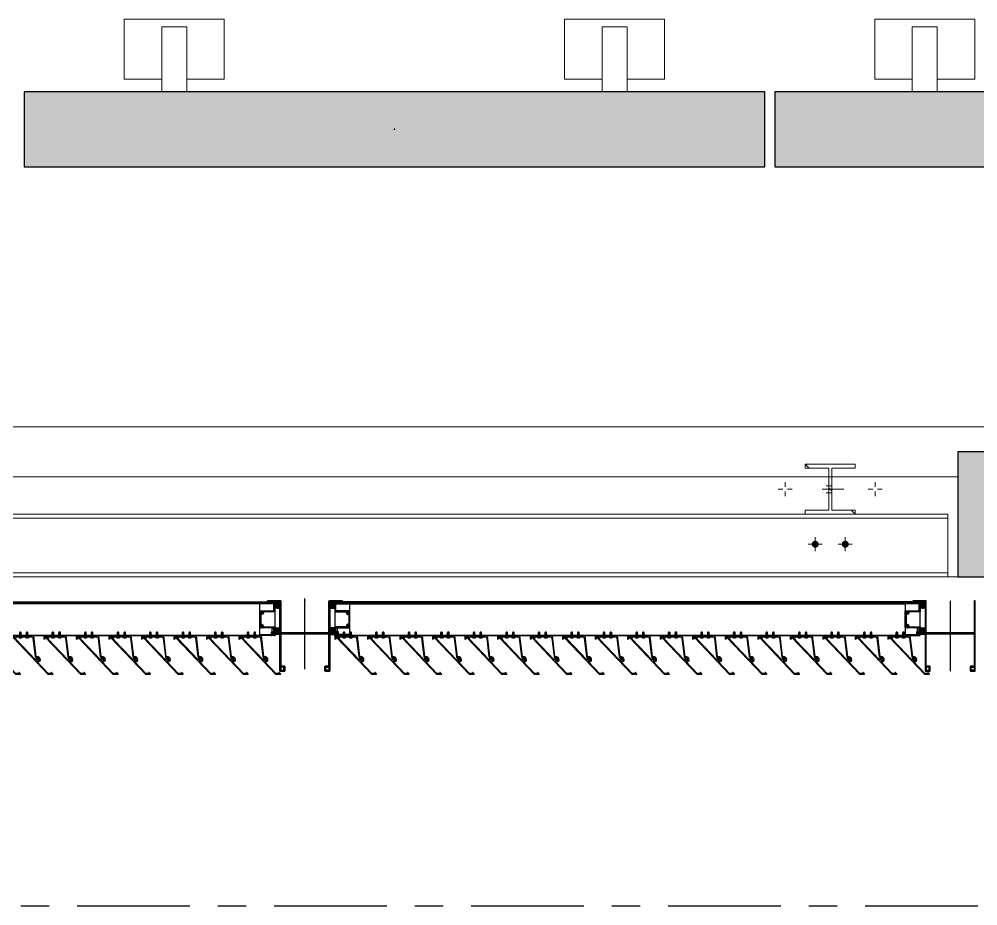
# Model space of a CAD drawing. Header units: millimetres. Extents: x -153298 to 620751, y -313239 to 250031.
# Drawn here: x 41537 to 43453, y 167802 to 169575 of the extents above; entities that cross this region are included whole.
import ezdxf
from ezdxf.enums import TextEntityAlignment as Align

# ---------------------------------------------------------------- set-up
doc = ezdxf.new("R2010")
doc.units = ezdxf.units.MM
for name, pattern in [('CENTER', [2, 1.25, -0.25, 0.25, -0.25]), ('TA_GL_000.90000', [2.475, 0.9, -0.225, 0.225, -0.225, 0.9]), ('XKITLINE00', [0]), ('XKITLINE02', [4, 2, -2])]:
    doc.linetypes.add(name, pattern=pattern)
for name, color, linetype in [('000 - 0_SYM_DWG_GRIDLINE_MAIN_COLOR_251', 251, 'Continuous'), ('000 - 0_SYM_DWG_SLOPE-SYM_TEXT_COLOR_3', 3, 'Continuous'), ('000 - CONCRETE_COL_HATCH_', 251, 'Continuous'), ('000 - EXISTING_COLUMN_CUT_COLOR_5', 5, 'Continuous'), ('000 - EXISTING_CONCRETE_MAIN_COLOR_1', 1, 'Continuous'), ('000 - EXISTING_PRECAST_CUT_COLOR_4', 4, 'Continuous'), ('000 - EXISTING_PRECAST_HATCH_', 251, 'Continuous'), ('000 - EXISTING_PRECAST_MAIN_COLOR_1', 1, 'Continuous'), ('000 - EXISTING_STEEL-STRUCTURE_MAIN_COLOR_1', 1, 'Continuous'), ('000 - EXISTING_STEEL-STRUCTURE_MAIN_COLOR_2', 2, 'Continuous'), ('000 - GRID', 251, 'CENTER'), ('010 - ASPG_ACCESSORIES_MAIN_COLOR_1', 1, 'Continuous'), ('010 - ASPG_EXTR_MAIN_COLOR_2', 2, 'Continuous'), ('010 - ASPG_FASTERN_MAIN_COLOR_1', 1, 'Continuous'), ('010 - ASPG_FASTERN_SUB_COLOR_1', 2, 'Continuous'), ('010 - ASPG_FASTERN_SYMBOL_', 251, 'Continuous'), ('010 - ASPG_FRAMING_CUT_COLOR_4', 4, 'Continuous'), ('010 - ASPG_FRAMING_DEF_SUB', 250, 'Continuous'), ('010 - ASPG_FRAMING_HATCH_', 251, 'Continuous'), ('010 - ASPG_FRAMING_MAIN_COLOR_2', 2, 'Continuous'), ('010 - ASPG_FRAMING_SUB_COLOR_2', 2, 'Continuous'), ('010 - ASPG_FRAMING_WIPEOUT_', 250, 'Continuous'), ('BOLT & SCREW', 251, 'Continuous')]:
    doc.layers.add(name, color=color, linetype=linetype)
doc.layers.add('010 - ASPG_EXTR_DEF_SUB', color=250, linetype='Continuous', plot=False)
doc.layers.add('010 - ASPG_FASTERN_DEF_SUB', color=250, linetype='Continuous', plot=False)
doc.layers.add('12-GRID', color=1, linetype='CENTER', lineweight=13)
doc.layers.add('SCREW', color=8, linetype='Continuous', lineweight=5)
doc.styles.add('ARIAL', font='arial.ttf')
doc.styles.add('TA', font='', dxfattribs={"height": 4.5})
doc.styles.get('TA').set_extended_font_data('Cordia New')
pattern_1 = [(270, (1257419.24324, -520041.6224), (0.65495992507, -1.1344238721), [0.7562825814, -1.5125651628]), (30, (1257419.24324, -520041.6224), (0.65495992936, 1.1344238696), [0.7562825814, -1.5125651628]), (330, (1257419.24324, -520041.6224), (1.30991985442, -2.48e-09), [-1.5125651628, 0.7562825814])]
pattern_2 = [(315, (1257419.4929, -520021.6224), (1.3369313545, 1.3369313545), []), (45, (1257419.4929, -520021.6224), (-1.3369313545, 1.3369313545), [])]
pattern_3 = [(270, (1257419.4425, -520043.9224), (0.65495992507, -1.1344238721), [0.7562825814, -1.5125651628]), (30, (1257419.4425, -520043.9224), (0.65495992936, 1.1344238696), [0.7562825814, -1.5125651628]), (330, (1257419.4425, -520043.9224), (1.30991985442, -2.48e-09), [-1.5125651628, 0.7562825814])]
pattern_4 = [(315, (1257419.1929, -520023.9224), (1.3369313545, 1.3369313545), []), (45, (1257419.1929, -520023.9224), (-1.3369313545, 1.3369313545), [])]

# ---------------------------------------------------------------- blocks, each defined once
blk = doc.blocks.new('*A211210')
at = {"layer": '000 - EXISTING_STEEL-STRUCTURE_MAIN_COLOR_1', "linetype": 'XKITLINE00', "lineweight": 0}
for p, q in [((537.062408, 138.915979), (536.998408, 138.979979)), ((537.422408, 138.555979), (537.374408, 138.603979)), ((537.798408, 138.179979), (537.734408, 138.243979))]:
    blk.add_line(p, q, dxfattribs=at)
blk = doc.blocks.new('*A21342054')
at = {"layer": '000 - EXISTING_CONCRETE_MAIN_COLOR_1', "linetype": 'XKITLINE00', "lineweight": 0}
for p, q in [((512.088404, 139.379979), (539.438408, 139.379979)), ((539.278406, 137.779979), (539.438408, 137.779979))]:
    blk.add_line(p, q, dxfattribs=at)
blk = doc.blocks.new('*A21362056')
at = {"layer": '000 - EXISTING_CONCRETE_MAIN_COLOR_1', "linetype": 'XKITLINE00', "lineweight": 0}
blk.add_line((512.088404, 140.179978), (636.798426, 140.179978), dxfattribs=at)
blk = doc.blocks.new('*A21372057')
at = {"layer": '000 - EXISTING_CONCRETE_MAIN_COLOR_1', "linetype": 'XKITLINE00', "lineweight": 0}
blk.add_line((512.088404, 140.179979), (636.798426, 140.179979), dxfattribs=at)
blk = doc.blocks.new('*A22022122')
at = {"layer": '000 - EXISTING_PRECAST_MAIN_COLOR_1', "linetype": 'XKITLINE00', "lineweight": 0}
for p, q in [((539.710432, 146.699982), (538.110432, 146.699982)), ((538.110432, 146.699982), (538.110432, 145.739982)), ((539.710432, 145.739982), (539.710432, 146.699982)), ((538.110432, 145.739982), (538.710432, 145.739982)), ((539.110432, 145.739982), (539.710432, 145.739982))]:
    blk.add_line(p, q, dxfattribs=at)
blk = doc.blocks.new('*A22052125')
at = {"layer": '000 - EXISTING_PRECAST_MAIN_COLOR_1', "linetype": 'XKITLINE00', "lineweight": 0}
for p, q in [((539.110432, 146.578737), (538.710432, 146.578737)), ((538.710432, 146.578737), (538.710432, 145.539983)), ((539.110432, 145.539983), (539.110432, 146.578737))]:
    blk.add_line(p, q, dxfattribs=at)
blk = doc.blocks.new('*A22062126')
at = {"layer": '000 - EXISTING_PRECAST_MAIN_COLOR_1', "linetype": 'XKITLINE00', "lineweight": 0}
for p, q in [((534.750432, 146.699982), (533.150432, 146.699982)), ((533.150432, 146.699982), (533.150432, 145.739982)), ((534.750432, 145.739982), (534.750432, 146.699982)), ((533.150432, 145.739982), (533.750432, 145.739982)), ((534.150432, 145.739982), (534.750432, 145.739982))]:
    blk.add_line(p, q, dxfattribs=at)
blk = doc.blocks.new('*A22072127')
at = {"layer": '000 - EXISTING_PRECAST_MAIN_COLOR_1', "linetype": 'XKITLINE00', "lineweight": 0}
for p, q in [((534.150432, 146.578737), (533.750432, 146.578737)), ((533.750432, 146.578737), (533.750432, 145.539983)), ((534.150432, 145.539983), (534.150432, 146.578737))]:
    blk.add_line(p, q, dxfattribs=at)
blk = doc.blocks.new('*A22372157')
at = {"layer": '000 - EXISTING_STEEL-STRUCTURE_MAIN_COLOR_2', "linetype": 'XKITLINE00', "lineweight": 0}
for p, q in [((512.088404, 138.179983), (513.730446, 138.180017)), ((512.088404, 138.115983), (539.278399, 138.116539)), ((514.530446, 138.180033), (536.998408, 138.180492)), ((539.278398, 138.180539), (537.798408, 138.180509)), ((539.278398, 138.180539), (539.278418, 137.180539)), ((511.870406, 137.779979), (511.870418, 137.179979)), ((511.870417, 137.243979), (539.278417, 137.244539)), ((511.870418, 137.179979), (539.278418, 137.180539))]:
    blk.add_line(p, q, dxfattribs=at)
blk = doc.blocks.new('*A22402160')
at = {"layer": '000 - EXISTING_STEEL-STRUCTURE_MAIN_COLOR_1', "linetype": 'XKITLINE00', "lineweight": 0}
for p, q in [((537.798408, 138.979979), (536.998408, 138.979979)), ((536.998408, 138.979979), (536.998408, 138.915979)), ((536.998408, 138.915979), (537.374408, 138.915979)), ((537.374408, 138.915979), (537.374408, 138.243979)), ((537.422408, 138.915979), (537.798408, 138.915979)), ((537.422408, 138.243979), (537.422408, 138.915979)), ((537.798408, 138.915979), (537.798408, 138.979979)), ((537.374408, 138.243979), (536.998408, 138.243979)), ((536.998408, 138.243979), (536.998408, 138.179979)), ((536.998408, 138.179979), (537.798408, 138.179979)), ((537.798408, 138.243979), (537.422408, 138.243979)), ((537.798408, 138.179979), (537.798408, 138.243979))]:
    blk.add_line(p, q, dxfattribs=at)
blk = doc.blocks.new('*A22652185')
at = {"layer": '000 - EXISTING_PRECAST_MAIN_COLOR_1', "linetype": 'XKITLINE00', "lineweight": 0}
for p, q in [((527.710432, 146.699982), (526.110432, 146.699982)), ((526.110432, 146.699982), (526.110432, 145.739982)), ((527.710432, 145.739982), (527.710432, 146.699982)), ((526.110432, 145.739982), (526.710432, 145.739982)), ((527.110432, 145.739982), (527.710432, 145.739982))]:
    blk.add_line(p, q, dxfattribs=at)
blk = doc.blocks.new('*A22662186')
at = {"layer": '000 - EXISTING_PRECAST_MAIN_COLOR_1', "linetype": 'XKITLINE00', "lineweight": 0}
for p, q in [((527.110432, 146.578737), (526.710432, 146.578737)), ((526.710432, 146.578737), (526.710432, 145.539983)), ((527.110432, 145.539983), (527.110432, 146.578737))]:
    blk.add_line(p, q, dxfattribs=at)
blk = doc.blocks.new('*A22702190')
at = {"layer": '000 - EXISTING_STEEL-STRUCTURE_MAIN_COLOR_1'}
for points in [[(537.213, 137.69), (537.21, 137.679), (537.205, 137.669), (537.198, 137.661), (537.19, 137.654), (537.18, 137.649), (537.169, 137.646), (537.158, 137.645), (537.147, 137.646), (537.137, 137.649), (537.127, 137.654), (537.119, 137.661), (537.112, 137.669), (537.107, 137.679), (537.103, 137.69), (537.102, 137.701), (537.103, 137.711), (537.107, 137.722), (537.112, 137.732), (537.119, 137.74), (537.127, 137.747), (537.137, 137.752), (537.147, 137.755), (537.158, 137.757), (537.169, 137.755), (537.18, 137.752), (537.19, 137.747), (537.198, 137.74), (537.205, 137.732), (537.21, 137.722), (537.213, 137.711), (537.214, 137.701)], [(537.693, 137.69), (537.69, 137.679), (537.685, 137.669), (537.678, 137.661), (537.67, 137.654), (537.66, 137.649), (537.649, 137.646), (537.638, 137.645), (537.627, 137.646), (537.617, 137.649), (537.607, 137.654), (537.599, 137.661), (537.592, 137.669), (537.587, 137.679), (537.583, 137.69), (537.582, 137.701), (537.583, 137.711), (537.587, 137.722), (537.592, 137.732), (537.599, 137.74), (537.607, 137.747), (537.617, 137.752), (537.627, 137.755), (537.638, 137.757), (537.649, 137.755), (537.66, 137.752), (537.67, 137.747), (537.678, 137.74), (537.685, 137.732), (537.69, 137.722), (537.693, 137.711), (537.694, 137.701)]]:
    blk.add_hatch(color=256, dxfattribs=at).paths.add_polyline_path(points, flags=17)
at = {"layer": '000 - EXISTING_STEEL-STRUCTURE_MAIN_COLOR_1', "linetype": 'XKITLINE00', "lineweight": 0}
for p, q in [((537.158, 137.813), (537.158, 137.589)), ((537.638, 137.813), (537.638, 137.589)), ((537.27, 137.701), (537.046, 137.701)), ((537.75, 137.701), (537.526, 137.701))]:
    blk.add_line(p, q, dxfattribs=at)
blk = doc.blocks.new('*A22712191')
at = {"layer": '000 - EXISTING_STEEL-STRUCTURE_MAIN_COLOR_1', "linetype": 'XKITLINE00', "lineweight": 0}
for p, q in [((536.566408, 138.579979), (536.641, 138.579979)), ((536.678408, 138.691979), (536.678408, 138.617387)), ((536.790408, 138.579979), (536.715816, 138.579979)), ((538.006408, 138.579979), (538.081, 138.579979)), ((538.118408, 138.691979), (538.118408, 138.617387)), ((538.230408, 138.579979), (538.155816, 138.579979)), ((536.678408, 138.467979), (536.678408, 138.542571)), ((538.118408, 138.467979), (538.118408, 138.542571))]:
    blk.add_line(p, q, dxfattribs=at)
blk = doc.blocks.new('*A22722192')
at = {"layer": '000 - EXISTING_STEEL-STRUCTURE_MAIN_COLOR_1', "linetype": 'XKITLINE02', "lineweight": 0}
for p, q in [((537.271048, 138.580005), (537.614408, 138.580005)), ((537.334408, 138.636005), (537.374408, 138.636005)), ((537.374408, 138.636005), (537.422408, 138.636005)), ((537.334408, 138.524005), (537.374408, 138.524005)), ((537.374408, 138.524005), (537.422408, 138.524005))]:
    blk.add_line(p, q, dxfattribs=at)
blk = doc.blocks.new('*U4818')
at = {"layer": '000 - CONCRETE_COL_HATCH_'}
h = blk.add_hatch(dxfattribs=at)
h.set_pattern_fill('AR-CONC', color=256, scale=0.5)
h.set_pattern_definition([(50, (0, -2e-14), (3.5863, -0.31376), [0.375, -4.125]), (355, (0, -2e-14), (-0.69376, 3.76096), [0.3, -3.3]), (100.4514, (0.299, -0.026), (2.892544, 3.4472), [0.3187, -3.50571]), (46.1842, (0, 1), (5.33621, -0.8276), [0.5625, -6.1875]), (96.6356, (0.4447, 0.931), (4.67331, 4.8706), [0.47805, -5.25857]), (351.184, (0, 1), (4.67331, 4.8706), [0.45, -4.95]), (21, (0.5, 0.75), (2.984535, -2.013094), [0.375, -4.125]), (326, (0.5, 0.75), (1.21658, 3.62575), [0.3, -3.3]), (71.4514, (0.7487, 0.5822), (4.20111, 1.612656), [0.3187, -3.50571]), (37.5, (0, -2e-14), (0.060799, 1.664469), [0, -3.26, 0, -3.35, 0, -3.3125]), (7.5, (0, -2e-14), (1.315348, 1.972059), [0, -1.91, 0, -3.185, 0, -1.2625]), (327.5, (-1.115, -2e-14), (2.669112, -0.112774), [0, -1.25, 0, -3.9, 0, -5.175]), (317.5, (-1.615, -2e-14), (2.91593, 0.500525), [0, -1.625, 0, -2.59, 0, -3.675])])
h.paths.add_polyline_path([(-125, -125), (125, -125), (125, 125), (-125, 125)])
blk.add_point((0, 0))
at = {"layer": '000 - EXISTING_COLUMN_CUT_COLOR_5'}
blk.add_lwpolyline([(-125, -125), (125, -125), (125, 125), (-125, 125)], close=True, dxfattribs=at)
blk = doc.blocks.new('*U4820')
at = {"layer": '000 - EXISTING_PRECAST_HATCH_'}
h = blk.add_hatch(dxfattribs=at)
h.set_pattern_fill('AR-CONC', color=256, scale=0.5)
h.set_pattern_definition([(50, (0, 5e-14), (3.586301, -0.313761), [0.375, -4.125]), (355, (0, 5e-14), (-0.693757, 3.76096), [0.3, -3.3]), (100.45144, (0.299, -0.026), (2.892544, 3.4472), [0.318701, -3.50571]), (46.1842, (0, 1), (5.336207, -0.827596), [0.5625, -6.1875]), (96.6356, (0.4447, 0.931), (4.67331, 4.870593), [0.47805, -5.25857]), (351.1842, (0, 1), (4.67331, 4.870593), [0.45, -4.95]), (21, (0.5, 0.75), (2.984535, -2.013094), [0.375, -4.125]), (326, (0.5, 0.75), (1.216577, 3.62575), [0.3, -3.3]), (71.45144, (0.7487, 0.5822), (4.201112, 1.612656), [0.318701, -3.50571]), (37.5, (0, 5e-14), (0.0607993, 1.6644693), [0, -3.26, 0, -3.35, 0, -3.3125]), (7.5, (0, 5e-14), (1.3153477, 1.9720586), [0, -1.91, 0, -3.185, 0, -1.2625]), (327.5, (-1.115, 5e-14), (2.6691122, -0.1127744), [0, -1.25, 0, -3.9, 0, -5.175]), (317.5, (-1.615, 5e-14), (2.915931, 0.500525), [0, -1.625, 0, -2.59, 0, -3.675])])
h.paths.add_polyline_path([(-740, -75), (740, -75), (740, 75), (-740, 75)])
blk.add_point((0, 0))
at = {"layer": '000 - EXISTING_PRECAST_CUT_COLOR_4'}
blk.add_lwpolyline([(-740, -75), (740, -75), (740, 75), (-740, 75)], close=True, dxfattribs=at)
blk = doc.blocks.new('W-1-PP19-ST-ENT1-1_20260610-023014_UPPF_ST')
at = {"color": 6}
for name, p in [('*U4820', (10054, 1553)), ('*U4820', (11554, 1553)), ('*U4818', (11305, 783))]:
    blk.add_blockref(name, p, dxfattribs=at)
at = {"layer": '000 - EXISTING_CONCRETE_MAIN_COLOR_1', "lineweight": 0, "xscale": 125, "yscale": 125, "zscale": 125}
for name in ['*A21342054', '*A21362056', '*A21372057']:
    blk.add_blockref(name, (-56249.8, -16564.5), dxfattribs=at)
at = {"layer": '000 - EXISTING_PRECAST_MAIN_COLOR_1', "lineweight": 0, "xscale": 125, "yscale": 125, "zscale": 125}
for name in ['*A22652185', '*A22062126', '*A22022122', '*A22662186', '*A22072127', '*A22052125']:
    blk.add_blockref(name, (-56249.8, -16564.5), dxfattribs=at)
at = {"layer": '000 - EXISTING_STEEL-STRUCTURE_MAIN_COLOR_1', "lineweight": 0, "xscale": 125, "yscale": 125, "zscale": 125}
for name in ['*A211210', '*A22402160', '*A22712191', '*A22722192', '*A22702190']:
    blk.add_blockref(name, (-56249.8, -16489.5), dxfattribs=at)
at = {"layer": '000 - EXISTING_STEEL-STRUCTURE_MAIN_COLOR_2', "lineweight": 0, "xscale": 125, "yscale": 125, "zscale": 125}
blk.add_blockref('*A22372157', (-56249.8, -16489.5), dxfattribs=at)
blk = doc.blocks.new('*U4769')
at = {"layer": '000 - 0_SYM_DWG_GRIDLINE_MAIN_COLOR_251', "color": 0, "linetype": 'ByBlock', "ltscale": 5}
blk.add_line((20, 0), (-600, 0), dxfattribs=at)
at = {"style": 'TA', "flags": 1}
blk.add_attdef('LOCATION', (6, -6), '', height=4.5, rotation=270, dxfattribs=at)
at = {"layer": '000 - 0_SYM_DWG_SLOPE-SYM_TEXT_COLOR_3', "style": 'ARIAL'}
blk.add_attdef('GRID-HEAD', text='', height=4, rotation=180, dxfattribs=at).set_placement((40, 0), align=Align.MIDDLE_CENTER)
blk = doc.blocks.new('W-1-PP19-ST-ENT1-1_20260610-010700_LOPF_DIMS')
at = {"layer": '000 - GRID', "linetype": 'TA_GL_000.90000', "xscale": 50, "yscale": 50, "zscale": 50, "rotation": 180}
blk.add_blockref('*U4769', (-2180, 0), dxfattribs=at)
blk = doc.blocks.new('*U6143')
at = {"layer": '12-GRID', "color": 8, "linetype": 'CENTER'}
for p, q in [((0, -6.2), (0, 2.2)), ((-4.2, -2), (4.2, -2))]:
    blk.add_line(p, q, dxfattribs=at)
at = {"layer": 'BOLT & SCREW'}
for p, q in [((-0.6, -1.8), (-1.8, -1.6)), ((-0.6, -2.2), (-1.8, -2.4)), ((-0.5, -1.8), (-0.9, -1.6)), ((-0.5, -2.2), (-0.9, -2.4)), ((-0.2, -1.4), (-0.4, -0.2)), ((-0.2, -1.5), (-0.4, -1.1)), ((-0.2, -2.5), (-0.4, -2.9)), ((-0.2, -2.6), (-0.4, -3.8)), ((0.2, -1.4), (0.4, -0.2)), ((0.2, -1.5), (0.4, -1.1)), ((0.4, -2.9), (0.2, -2.5)), ((0.2, -2.6), (0.4, -3.8)), ((0.5, -1.8), (0.9, -1.6)), ((0.5, -2.2), (0.9, -2.4)), ((0.6, -1.8), (1.8, -1.6)), ((0.6, -2.2), (1.8, -2.4))]:
    blk.add_line(p, q, dxfattribs=at)
for points in [[(-1.8, -1.6), (-0.9, -1.6, 0.414214), (-0.4, -1.1), (-0.4, -0.2), (0.4, -0.2), (0.4, -1.1, 0.414214), (0.9, -1.6), (1.8, -1.6), (1.8, -2.4), (0.9, -2.4, 0.414214), (0.4, -2.9), (0.4, -3.8), (-0.4, -3.8), (-0.4, -2.9, 0.414214), (-0.9, -2.4), (-1.8, -2.4)], [(0.2, -2.5, -0.414214), (0.5, -2.2), (0.6, -2.2), (0.6, -1.8), (0.5, -1.8, -0.414214), (0.2, -1.5), (0.2, -1.4), (-0.2, -1.4), (-0.2, -1.5, -0.414214), (-0.5, -1.8), (-0.6, -1.8), (-0.6, -2.2), (-0.5, -2.2, -0.414214), (-0.2, -2.5), (-0.2, -2.6), (0.2, -2.6)]]:
    blk.add_lwpolyline(points, format="xyb", close=True, dxfattribs=at)
blk.add_circle((0, -2), 3.5, dxfattribs=at)
blk = doc.blocks.new('000_ASPG_TYP_FILES_20260218-010703_FRAME_EXTR_')
at = {"layer": '010 - ASPG_FRAMING_HATCH_'}
h = blk.add_hatch(dxfattribs=at)
h.set_pattern_fill('ANSI32', color=256, scale=0.1, angle=180)
edge = h.paths.add_edge_path()
edge.add_line((2, 16), (2, 2))
edge.add_line((2, 2), (39.7, 2))
edge.add_arc((39.7, 1.7), 0.3, 0, 90, ccw=False)
edge.add_line((40, 1.7), (40, 0.3))
edge.add_arc((39.7, 0.3), 0.3, -90, 0, ccw=False)
edge.add_line((39.7, 0), (0.3, 0))
edge.add_arc((0.3, 0.3), 0.3, 180, 270, ccw=False)
edge.add_line((0, 0.3), (0, 17.7))
edge.add_arc((0.3, 17.7), 0.3, 90, 180, ccw=False)
edge.add_line((0.3, 18), (22.6, 18))
edge.add_arc((22.6, 18.5), 0.5, 270, 380.2095)
edge.add_arc((26.2, 19.8), 3.35, 182.0638, 200.2095, ccw=False)
edge.add_arc((23.6, 19.7), 0.76, 2.0638, 182.0638, ccw=False)
edge.add_arc((26.2, 19.8), 1.83, 182.0638, 447.9362)
edge.add_arc((26.3, 22.4), 0.76, 87.9362, 267.9362, ccw=False)
edge.add_arc((26.2, 19.8), 3.35, 69.7905, 87.9362, ccw=False)
edge.add_arc((27.5, 23.4), 0.5, 249.7905, 360)
edge.add_line((28, 23.4), (28, 26.7))
edge.add_line((28, 26.7), (28.5, 27.2))
edge.add_line((28.5, 27.2), (28, 27.7))
edge.add_line((28, 27.7), (28, 38.6))
edge.add_line((28, 38.6), (28.5, 39.1))
edge.add_line((28.5, 39.1), (28, 39.6))
edge.add_line((28, 39.6), (28, 42.9))
edge.add_arc((27.5, 42.9), 0.5, 0, 110.2095)
edge.add_arc((26.2, 46.5), 3.35, 272.0638, 290.2095, ccw=False)
edge.add_arc((26.3, 43.9), 0.76, 92.0638, 272.0638, ccw=False)
edge.add_arc((26.2, 46.5), 1.83, 272.0638, 537.9362)
edge.add_arc((23.6, 46.6), 0.76, 177.9362, 357.9362, ccw=False)
edge.add_arc((26.2, 46.5), 3.35, 159.7905, 177.9362, ccw=False)
edge.add_arc((22.6, 47.8), 0.5, 339.7905, 450)
edge.add_line((22.6, 48.3), (0.3, 48.3))
edge.add_arc((0.3, 48.6), 0.3, 180, 270, ccw=False)
edge.add_line((0, 48.6), (0, 60))
edge.add_arc((0.3, 60), 0.3, 90, 180, ccw=False)
edge.add_line((0.3, 60.3), (5, 60.3))
edge.add_line((5, 60.3), (5, 65))
edge.add_arc((5.3, 65), 0.3, 90, 180, ccw=False)
edge.add_line((5.3, 65.3), (30, 65.3))
edge.add_line((30, 65.3), (30, 63.6))
edge.add_arc((29.7, 63.6), 0.3, -90, 0, ccw=False)
edge.add_line((29.7, 63.3), (7.3, 63.3))
edge.add_arc((7.3, 63), 0.3, 90, 180)
edge.add_line((7, 63), (7, 58.3))
edge.add_line((7, 58.3), (2.3, 58.3))
edge.add_arc((2.3, 58), 0.3, 90, 180)
edge.add_line((2, 58), (2, 50.6))
edge.add_arc((2.3, 50.6), 0.3, 180, 270)
edge.add_line((2.3, 50.3), (29.7, 50.3))
edge.add_arc((29.7, 50), 0.3, 0, 90, ccw=False)
edge.add_line((30, 50), (30, 26.7))
edge.add_line((30, 26.7), (30, 16.3))
edge.add_arc((29.7, 16.3), 0.3, -90, 0, ccw=False)
edge.add_line((29.7, 16), (2, 16))
at = {"layer": '010 - ASPG_FRAMING_CUT_COLOR_4'}
blk.add_lwpolyline([(2, 16), (2, 2), (39.7, 2, -0.414214), (40, 1.7), (40, 0.3, -0.414214), (39.7, 0), (0.3, 0, -0.414214), (0, 0.3), (0, 17.7, -0.414214), (0.3, 18), (22.6, 18, 0.52173), (23, 18.7, -0.079342), (22.8, 19.7, -1), (24.3, 19.8, 2.296346), (26.2, 21.7, -1), (26.3, 23.2, -0.079342), (27.3, 23, 0.52173), (28, 23.4), (28, 26.7), (28.5, 27.2), (28, 27.7), (28, 38.6), (28.5, 39.1), (28, 39.6), (28, 42.9, 0.52173), (27.3, 43.3, -0.079342), (26.3, 43.1, -1), (26.2, 44.6, 2.296346), (24.3, 46.5, -1), (22.8, 46.6, -0.079342), (23, 47.6, 0.52173), (22.6, 48.3), (0.3, 48.3, -0.414214), (0, 48.6), (0, 60, -0.414214), (0.3, 60.3), (5, 60.3), (5, 65, -0.414214), (5.3, 65.3), (30, 65.3), (30, 63.6, -0.414214), (29.7, 63.3), (7.3, 63.3, 0.414214), (7, 63), (7, 58.3), (2.3, 58.3, 0.414214), (2, 58), (2, 50.6, 0.414214), (2.3, 50.3), (29.7, 50.3, -0.414214), (30, 50), (30, 26.7), (30, 16.3, -0.414214), (29.7, 16)], format="xyb", close=True, dxfattribs=at)
for p in [(26.2, 48.5), (26.2, 21.8)]:
    blk.add_blockref('*U6143', p)
blk = doc.blocks.new('*U6144')
at = {"layer": '010 - ASPG_FRAMING_HATCH_', "transparency": 33554585}
h = blk.add_hatch(dxfattribs=at)
h.set_pattern_fill('ANSI32', color=256, scale=0.25)
edge = h.paths.add_edge_path()
edge.add_line((2, -50), (2, -75))
edge.add_line((2, -75), (0, -75))
edge.add_line((0, -75), (0, -49))
edge.add_arc((1, -49), 1, 90, 180, ccw=False)
edge.add_line((1, -48), (63, -48))
edge.add_arc((63, -47), 1, 270, 360)
edge.add_line((64, -47), (64, 47))
edge.add_arc((63, 47), 1, 0, 90)
edge.add_line((63, 48), (1, 48))
edge.add_arc((1, 49), 1, 180, 270, ccw=False)
edge.add_line((0, 49), (0, 75))
edge.add_line((0, 75), (2, 75))
edge.add_line((2, 75), (2, 50))
edge.add_line((2, 50), (141, 50))
edge.add_line((141, 50), (141, 41))
edge.add_arc((140, 41), 1, 270, 360, ccw=False)
edge.add_line((140, 40), (132, 40))
edge.add_arc((132, 41), 1, 180, 270, ccw=False)
edge.add_line((131, 41), (131, 47))
edge.add_arc((130, 47), 1, 0, 90)
edge.add_line((130, 48), (67, 48))
edge.add_arc((67, 47), 1, 90, 180)
edge.add_line((66, 47), (66, -47))
edge.add_arc((67, -47), 1, 180, 270)
edge.add_line((67, -48), (130, -48))
edge.add_arc((130, -47), 1, 270, 360)
edge.add_line((131, -47), (131, -41))
edge.add_arc((132, -41), 1, 90, 180, ccw=False)
edge.add_line((132, -40), (140, -40))
edge.add_arc((140, -41), 1, 0, 90, ccw=False)
edge.add_line((141, -41), (141, -50))
edge.add_line((141, -50), (2, -50))
h.paths.add_polyline_path([(139, 48), (139, 42), (133, 42), (133, 48)], flags=16)
h.paths.add_polyline_path([(139, -48), (139, -42), (133, -42), (133, -48)], flags=16)
at = {"layer": '010 - ASPG_FRAMING_HATCH_'}
h = blk.add_hatch(dxfattribs=at)
h.set_pattern_fill('ANSI37', color=256, scale=0.595498, angle=-90)
h.set_pattern_definition(pattern_4)
edge = h.paths.add_edge_path()
edge.add_ellipse((11.5, 55), major_axis=(0, -5), ratio=0.644482, start_angle=180, end_angle=360, ccw=False)
edge.add_line((11.5, 60), (2, 60))
edge.add_arc((-7.9, 55), 11.1, -26.7963, 26.7963, ccw=False)
edge.add_line((2, 50), (11.5, 50))
h = blk.add_hatch(dxfattribs=at)
h.set_pattern_fill('HONEY', color=256, scale=0.238199, angle=-90)
h.set_pattern_definition(pattern_3)
edge = h.paths.add_edge_path()
edge.add_ellipse((11.8, 55), major_axis=(0, -5), ratio=0.644482, start_angle=0, end_angle=360, ccw=False)
h = blk.add_hatch(dxfattribs=at)
h.set_pattern_fill('HONEY', color=256, scale=0.238199, angle=-90)
h.set_pattern_definition(pattern_1)
edge = h.paths.add_edge_path()
edge.add_ellipse((57.5, 55), major_axis=(0, -5), ratio=0.644482, start_angle=0, end_angle=360)
h = blk.add_hatch(dxfattribs=at)
h.set_pattern_fill('ANSI37', color=256, scale=0.595498, angle=-90)
h.set_pattern_definition(pattern_2)
edge = h.paths.add_edge_path()
edge.add_ellipse((57.8, 55), major_axis=(0, -5), ratio=0.644482, start_angle=0, end_angle=180)
edge.add_line((57.8, 60), (62, 60))
edge.add_arc((62, 60.3), 0.3, -90, 0)
edge.add_line((62.3, 60.3), (62.3, 61))
edge.add_line((62.3, 61), (61.8, 61.5))
edge.add_line((61.8, 61.5), (62.3, 62))
edge.add_line((62.3, 62), (61.8, 62.5))
edge.add_line((61.8, 62.5), (62.3, 63))
edge.add_line((62.3, 63), (61.8, 63.5))
edge.add_line((61.8, 63.5), (62.3, 64))
edge.add_line((62.3, 64), (62.3, 65))
edge.add_line((62.3, 65), (63.3, 65))
edge.add_line((63.3, 65), (63.8, 65.5))
edge.add_line((63.8, 65.5), (64.3, 65))
edge.add_line((64.3, 65), (64.8, 65.5))
edge.add_line((64.8, 65.5), (65.3, 65))
edge.add_line((65.3, 65), (65.8, 65.5))
edge.add_line((65.8, 65.5), (66.3, 65))
edge.add_line((66.3, 65), (67, 65))
edge.add_arc((67, 65.3), 0.3, -90, 0)
edge.add_line((67.3, 65.3), (67.3, 60))
edge.add_arc((77.2, 55), 11.1, 153.2037, 206.7963)
edge.add_line((67.3, 50), (57.8, 50))
h = blk.add_hatch(dxfattribs=at)
h.set_pattern_fill('ANSI37', color=256, scale=0.595498, angle=-90)
h.set_pattern_definition(pattern_4)
edge = h.paths.add_edge_path()
edge.add_ellipse((11.5, -55), major_axis=(0, 5), ratio=0.644482, start_angle=0, end_angle=180)
edge.add_line((11.5, -60), (2, -60))
edge.add_arc((-7.9, -55), 11.1, 333.2037, 386.7963)
edge.add_line((2, -50), (11.5, -50))
h = blk.add_hatch(dxfattribs=at)
h.set_pattern_fill('HONEY', color=256, scale=0.238199, angle=-90)
h.set_pattern_definition(pattern_3)
edge = h.paths.add_edge_path()
edge.add_ellipse((11.8, -55), major_axis=(0, 5), ratio=0.644482, start_angle=0, end_angle=360)
h = blk.add_hatch(dxfattribs=at)
h.set_pattern_fill('HONEY', color=256, scale=0.238199, angle=-90)
h.set_pattern_definition(pattern_1)
edge = h.paths.add_edge_path()
edge.add_ellipse((57.5, -55), major_axis=(0, 5), ratio=0.644482, start_angle=0, end_angle=360, ccw=False)
h = blk.add_hatch(dxfattribs=at)
h.set_pattern_fill('ANSI37', color=256, scale=0.595498, angle=-90)
h.set_pattern_definition(pattern_2)
edge = h.paths.add_edge_path()
edge.add_ellipse((57.8, -55), major_axis=(0, 5), ratio=0.644482, start_angle=180, end_angle=360, ccw=False)
edge.add_line((57.8, -60), (62, -60))
edge.add_arc((62, -60.3), 0.3, 360, 450, ccw=False)
edge.add_line((62.3, -60.3), (62.3, -61))
edge.add_line((62.3, -61), (61.8, -61.5))
edge.add_line((61.8, -61.5), (62.3, -62))
edge.add_line((62.3, -62), (61.8, -62.5))
edge.add_line((61.8, -62.5), (62.3, -63))
edge.add_line((62.3, -63), (61.8, -63.5))
edge.add_line((61.8, -63.5), (62.3, -64))
edge.add_line((62.3, -64), (62.3, -65))
edge.add_line((62.3, -65), (63.3, -65))
edge.add_line((63.3, -65), (63.8, -65.5))
edge.add_line((63.8, -65.5), (64.3, -65))
edge.add_line((64.3, -65), (64.8, -65.5))
edge.add_line((64.8, -65.5), (65.3, -65))
edge.add_line((65.3, -65), (65.8, -65.5))
edge.add_line((65.8, -65.5), (66.3, -65))
edge.add_line((66.3, -65), (67, -65))
edge.add_arc((67, -65.3), 0.3, 360, 450, ccw=False)
edge.add_line((67.3, -65.3), (67.3, -60))
edge.add_arc((77.2, -55), 11.1, 153.2037, 206.7963, ccw=False)
edge.add_line((67.3, -50), (57.8, -50))
at = {"layer": '010 - ASPG_FASTERN_DEF_SUB'}
blk.add_point((0, 0), dxfattribs=at)
at = {"layer": '010 - ASPG_FRAMING_CUT_COLOR_4'}
blk.add_lwpolyline([(2, -50), (2, -75), (0, -75), (0, -49, -0.414214), (1, -48), (63, -48, 0.414214), (64, -47), (64, 47, 0.414214), (63, 48), (1, 48, -0.414214), (0, 49), (0, 75), (2, 75), (2, 50), (141, 50), (141, 41, -0.414214), (140, 40), (132, 40, -0.414214), (131, 41), (131, 47, 0.414214), (130, 48), (67, 48, 0.414214), (66, 47), (66, -47, 0.414214), (67, -48), (130, -48, 0.414214), (131, -47), (131, -41, -0.414214), (132, -40), (140, -40, -0.414214), (141, -41), (141, -50)], format="xyb", close=True, dxfattribs=at)
for points in [[(139, 48), (139, 42), (133, 42), (133, 48)], [(139, -48), (139, -42), (133, -42), (133, -48)]]:
    blk.add_lwpolyline(points, close=True, dxfattribs=at)
at = {"layer": '010 - ASPG_FRAMING_DEF_SUB', "transparency": 33554508}
blk.add_line((136.5, 0), (-4.5, 0), dxfattribs=at)
at = {"layer": '010 - ASPG_FRAMING_DEF_SUB', "transparency": 33554457}
for points in [[(2, 50), (15, 50), (15, 60), (2, 60)], [(54.3, 50), (67.3, 50), (67.3, 65.5), (54.3, 65.5)], [(2, -50), (15, -50), (15, -60), (2, -60)], [(54.3, -50), (67.3, -50), (67.3, -65.5), (54.3, -65.5)]]:
    blk.add_lwpolyline(points, close=True, dxfattribs=at)
at = {"layer": '010 - ASPG_FRAMING_SUB_COLOR_2'}
for points in [[(11.8, 50), (2, 50, 0.238199), (2, 60), (11.8, 60)], [(57.5, 50), (67.3, 50, -0.238199), (67.3, 60), (67.3, 65.3, -0.414214), (67, 65), (66.3, 65), (65.8, 65.5), (65.3, 65), (64.8, 65.5), (64.3, 65), (63.8, 65.5), (63.3, 65), (62.3, 65), (62.3, 64), (61.8, 63.5), (62.3, 63), (61.8, 62.5), (62.3, 62), (61.8, 61.5), (62.3, 61), (62.3, 60.3, -0.414214), (62, 60), (57.5, 60)], [(11.8, -50), (2, -50, -0.238199), (2, -60), (11.8, -60)], [(57.5, -50), (67.3, -50, 0.238199), (67.3, -60), (67.3, -65.3, 0.414214), (67, -65), (66.3, -65), (65.8, -65.5), (65.3, -65), (64.8, -65.5), (64.3, -65), (63.8, -65.5), (63.3, -65), (62.3, -65), (62.3, -64), (61.8, -63.5), (62.3, -63), (61.8, -62.5), (62.3, -62), (61.8, -61.5), (62.3, -61), (62.3, -60.3, 0.414214), (62, -60), (57.5, -60)]]:
    blk.add_lwpolyline(points, format="xyb", dxfattribs=at)
at = {"layer": '010 - ASPG_FRAMING_SUB_COLOR_2', "extrusion": (0, 0, -1)}
for centre, major_axis in [((11.8, 55), (0, -5)), ((57.5, -55), (0, 5))]:
    blk.add_ellipse(centre, major_axis=major_axis, ratio=0.644482, dxfattribs=at)
at = {"layer": '010 - ASPG_FRAMING_SUB_COLOR_2'}
for centre, major_axis in [((57.5, 55), (0, -5)), ((11.8, -55), (0, 5))]:
    blk.add_ellipse(centre, major_axis=major_axis, ratio=0.644482, dxfattribs=at)
blk = doc.blocks.new('PZG35-9D5')
at = {"layer": '010 - ASPG_FASTERN_SUB_COLOR_1', "color": 8}
for p, q in [((-1.4, 0), (-1.4, -1.1)), ((1.4, 0), (1.4, -0.6)), ((-1.9, -1.4), (1.9, -0.9)), ((-1.9, -1.4), (-1.4, -1.1)), ((-1.9, -1.4), (-1.4, -1.7)), ((-1.9, -2.7), (1.9, -2.2)), ((-1.9, -2.7), (-1.4, -2.4)), ((-1.9, -2.7), (-1.4, -3)), ((-1.9, -4), (-1.4, -3.7)), ((-1.9, -4), (-1, -3.9)), ((-1.9, -4), (-1.4, -4.3)), ((-1.4, -1.1), (1.4, -0.6)), ((-1.4, -1.7), (1.4, -1.2)), ((-1.4, -1.7), (-1.4, -2.4)), ((-1.4, -2.4), (1.4, -1.9)), ((-1.4, -3), (1.4, -2.5)), ((-1.4, -3), (-1.4, -3.7)), ((-1.4, -3.7), (-0.8, -3.6)), ((-1.4, -4.3), (-1.4, -8.1)), ((-1.4, -4.3), (-1.2, -4.3)), ((0, -9.5), (-1.4, -8.1)), ((0, -9.5), (1.4, -8.1)), ((0.6, -3.3), (1.4, -3.2)), ((0.7, -3.7), (1.9, -3.5)), ((0.7, -3.9), (1.4, -3.8)), ((0.7, -4.6), (1.4, -4.5)), ((0.7, -5), (1.9, -4.8)), ((0.7, -5.2), (1.4, -5.1)), ((1.9, -0.9), (1.4, -0.6)), ((1.9, -0.9), (1.4, -1.2)), ((1.4, -1.2), (1.4, -1.9)), ((1.9, -2.2), (1.4, -1.9)), ((1.9, -2.2), (1.4, -2.5)), ((1.4, -2.5), (1.4, -3.2)), ((1.9, -3.5), (1.4, -3.2)), ((1.9, -3.5), (1.4, -3.8)), ((1.4, -3.8), (1.4, -4.5)), ((1.9, -4.8), (1.4, -4.5)), ((1.9, -4.8), (1.4, -5.1)), ((1.4, -5.1), (1.4, -8.1))]:
    blk.add_line(p, q, dxfattribs=at)
blk.add_lwpolyline([(0, -9.5), (0.7, -5.2), (0.7, -3.6, 0.417657), (0.4, -3.3, 0.108102), (-0.8, -3.6), (-1.4, -4.7)], format="xyb", dxfattribs=at)
at = {"layer": '010 - ASPG_FASTERN_SYMBOL_'}
blk.add_line((0, 3.7), (0, -10.5), dxfattribs=at)
blk = doc.blocks.new('*U4841')
at = {"layer": '010 - ASPG_FASTERN_MAIN_COLOR_1'}
blk.add_lwpolyline([(3, 1.8, 0.09906), (0.8, 2.5), (0.8, 2.3), (-0.8, 2.3), (-0.8, 2.5, 0.09906), (-3, 1.8, 0.266588), (-3.5, 1), (-3.5, 0.2, 0.414214), (-3.3, 0), (3.3, 0, 0.414214), (3.5, 0.2), (3.5, 1, 0.266588)], format="xyb", close=True, dxfattribs=at)
at = {"layer": 'SCREW'}
blk.add_blockref('PZG35-9D5', (0, 0), dxfattribs=at)
blk = doc.blocks.new('*U4840')
blk.add_point((0, 0))
at = {"layer": '010 - ASPG_ACCESSORIES_MAIN_COLOR_1'}
blk.add_lwpolyline([(-39.7, -0.6, 0.414214), (-40, -0.9), (-40, -7.4, 0.57735), (-39.7, -7.6), (-36.6, -5.8, 0.767327), (-36.8, -5.3), (-37.9, -5.3, -0.414214), (-38.2, -5), (-38.2, -2.8, -0.414214), (-38, -2.6), (-32.2, -2.6, -0.388879), (-32, -2.8), (-31.8, -4.3, 0.388879), (-31.3, -4.8), (-30.3, -4.8, 0.414214), (-30, -4.5), (-30, -2.9, -0.414214), (-29.7, -2.6), (0.4, -2.6, -0.378969), (3.4, -5.2), (8, -42.5, 0.446593), (11.6, -45.1, -0.489802), (16.1, -48.7), (16.1, -49.4, -0.18248), (15.8, -50, -0.267949), (15.3, -50.2, 1.122115), (15.1, -52.3, 0.405004), (18.1, -49.4), (18.1, -48.7, 0.489805), (11.2, -43.1, -0.446597), (9.9, -42.3), (4.9, -0.8, 0.364176), (4.6, -0.6)], format="xyb", close=True, dxfattribs=at)
at = {"layer": '010 - ASPG_EXTR_DEF_SUB'}
blk.add_point((-40, -0.5), dxfattribs=at)
at = {"layer": '010 - ASPG_EXTR_MAIN_COLOR_2'}
blk.add_lwpolyline([(11.4, -48.2), (11.5, -47.4), (12.2, -47.6), (12.3, -46.8, -0.535538), (14.2, -49.2, 0.991572), (15.7, -49.6, 1.157025), (8.8, -48.8, -0.688558), (8.3, -49), (-17.1, -22.2), (-32.3, -6.1), (-32.3, -2.9, 0.414312), (-32.6, -2.6), (-37.5, -2.6, 0.414116), (-37.8, -2.9), (-37.8, -4.3, 0.414214), (-37.5, -4.6), (-36, -4.6, -0.205895), (-35.8, -4.7), (33.2, -77.5), (43.1, -77.5, 0.668179), (43.4, -77), (40.5, -74.2, 0.668179), (40, -74.4), (40, -76), (33.9, -76), (11.9, -52.8, -0.558354), (12.1, -52, 0.766275), (12, -50.4, -0.438583), (10.7, -48.1)], format="xyb", close=True, dxfattribs=at)
at = {"layer": 'SCREW', "rotation": 180}
for p in [(-21.6, -2.5), (-8.2, -2.5)]:
    blk.add_blockref('*U4841', p, dxfattribs=at)
blk = doc.blocks.new('*U4839')
blk.add_wipeout([(1440, 4), (60, 4), (60, 69.3), (1440, 69.3)]).dxf.layer = '010 - ASPG_FRAMING_WIPEOUT_'
at = {"color": 1}
blk.add_point((60, 69.5), dxfattribs=at)
at = {"layer": '010 - ASPG_FRAMING_MAIN_COLOR_2'}
blk.add_lwpolyline([(1410, 69.3), (90, 69.3), (90, 6), (1410, 6)], close=True, dxfattribs=at)
at = {"layer": '010 - ASPG_FRAMING_SUB_COLOR_2'}
for points in [[(1440, 4), (60, 4), (60, 69.3), (1440, 69.3)], [(60, 2), (60, 4), (1440, 4), (1440, 2)]]:
    blk.add_lwpolyline(points, close=True, dxfattribs=at)
at = {"transparency": 33554559, "xscale": -1, "rotation": 270}
for p in [(0, 0), (1500, 0)]:
    blk.add_blockref('*U6144', p, dxfattribs=at)
at = {"color": 1, "rotation": 180}
for p in [(91.8, 69.3), (156.8, 69.3), (221.8, 69.3), (286.8, 69.3), (351.8, 69.3), (416.8, 69.3), (481.8, 69.3), (546.8, 69.3), (611.8, 69.3), (676.8, 69.3), (741.8, 69.3), (806.8, 69.3), (871.8, 69.3), (936.8, 69.3), (1001.8, 69.3), (1066.8, 69.3), (1131.8, 69.3), (1196.8, 69.3), (1261.8, 69.3), (1326.8, 69.3), (1391.8, 69.3)]:
    blk.add_blockref('*U4840', p, dxfattribs=at)
blk.add_blockref('000_ASPG_TYP_FILES_20260218-010703_FRAME_EXTR_', (60, 4))
at = {"xscale": -1}
blk.add_blockref('000_ASPG_TYP_FILES_20260218-010703_FRAME_EXTR_', (1440, 4), dxfattribs=at)
blk = doc.blocks.new('000_ASPG_TYP_FILES_FRAMING_EXTR_BREAKLINE_TYPE_2')
at = {"layer": '010 - ASPG_FRAMING_HATCH_', "transparency": 33554585}
h = blk.add_hatch(dxfattribs=at)
h.set_pattern_fill('ANSI32', color=256, scale=0.25)
h.paths.add_polyline_path([(131, 91, 0.414214), (132, 90), (140, 90, 0.414214), (141, 91), (141, 100), (2, 100), (2, 125), (0, 125), (0, 99, 0.414214), (1, 98), (63, 98, -0.414214), (64, 97), (64, 3, -0.414214), (63, 2), (0, 2), (0, 0), (141, 0), (141, 9, 0.414214), (140, 10), (132, 10, 0.414214), (131, 9), (131, 3, -0.414214), (130, 2), (67, 2, -0.414214), (66, 3), (66, 97, -0.414214), (67, 98), (130, 98, -0.414214), (131, 97)])
h.paths.add_polyline_path([(133, 92), (133, 98), (139, 98), (139, 92)], flags=16)
h.paths.add_polyline_path([(133, 8), (139, 8), (139, 2), (133, 2)], flags=16)
at = {"layer": '010 - ASPG_FRAMING_HATCH_'}
h = blk.add_hatch(dxfattribs=at)
h.set_pattern_fill('ANSI37', color=256, scale=0.595498, angle=-90)
h.set_pattern_definition([(315, (1257419.4929, -519971.6224), (1.3369313545, 1.3369313545), []), (45, (1257419.4929, -519971.6224), (-1.3369313545, 1.3369313545), [])])
edge = h.paths.add_edge_path()
edge.add_ellipse((57.8, 105), major_axis=(0, -5), ratio=0.644482, start_angle=0, end_angle=180)
edge.add_line((57.8, 110), (62, 110))
edge.add_arc((62, 110.3), 0.3, -90, 0)
edge.add_line((62.3, 110.3), (62.3, 111))
edge.add_line((62.3, 111), (61.8, 111.5))
edge.add_line((61.8, 111.5), (62.3, 112))
edge.add_line((62.3, 112), (61.8, 112.5))
edge.add_line((61.8, 112.5), (62.3, 113))
edge.add_line((62.3, 113), (61.8, 113.5))
edge.add_line((61.8, 113.5), (62.3, 114))
edge.add_line((62.3, 114), (62.3, 115))
edge.add_line((62.3, 115), (63.3, 115))
edge.add_line((63.3, 115), (63.8, 115.5))
edge.add_line((63.8, 115.5), (64.3, 115))
edge.add_line((64.3, 115), (64.8, 115.5))
edge.add_line((64.8, 115.5), (65.3, 115))
edge.add_line((65.3, 115), (65.8, 115.5))
edge.add_line((65.8, 115.5), (66.3, 115))
edge.add_line((66.3, 115), (67, 115))
edge.add_arc((67, 115.3), 0.3, -90, 0)
edge.add_line((67.3, 115.3), (67.3, 110))
edge.add_arc((77.2, 105), 11.1, 153.2037, 206.7963)
edge.add_line((67.3, 100), (57.8, 100))
h = blk.add_hatch(dxfattribs=at)
h.set_pattern_fill('ANSI37', color=256, scale=0.595498, angle=-90)
h.set_pattern_definition([(315, (1257419.1929, -519973.9224), (1.3369313545, 1.3369313545), []), (45, (1257419.1929, -519973.9224), (-1.3369313545, 1.3369313545), [])])
edge = h.paths.add_edge_path()
edge.add_ellipse((11.5, 105), major_axis=(0, -5), ratio=0.644482, start_angle=180, end_angle=360, ccw=False)
edge.add_line((11.5, 110), (2, 110))
edge.add_arc((-7.9, 105), 11.1, -26.7963, 26.7963, ccw=False)
edge.add_line((2, 100), (11.5, 100))
h = blk.add_hatch(dxfattribs=at)
h.set_pattern_fill('HONEY', color=256, scale=0.238199, angle=-90)
h.set_pattern_definition([(270, (1257419.4425, -519993.9224), (0.65495992507, -1.1344238721), [0.7562825814, -1.5125651628]), (30, (1257419.4425, -519993.9224), (0.65495992936, 1.1344238696), [0.7562825814, -1.5125651628]), (330, (1257419.4425, -519993.9224), (1.30991985442, -2.48e-09), [-1.5125651628, 0.7562825814])])
edge = h.paths.add_edge_path()
edge.add_ellipse((11.8, 105), major_axis=(0, -5), ratio=0.644482, start_angle=0, end_angle=360, ccw=False)
h = blk.add_hatch(dxfattribs=at)
h.set_pattern_fill('HONEY', color=256, scale=0.238199, angle=-90)
h.set_pattern_definition([(270, (1257419.24324, -519991.6224), (0.65495992507, -1.1344238721), [0.7562825814, -1.5125651628]), (30, (1257419.24324, -519991.6224), (0.65495992936, 1.1344238696), [0.7562825814, -1.5125651628]), (330, (1257419.24324, -519991.6224), (1.30991985442, -2.48e-09), [-1.5125651628, 0.7562825814])])
edge = h.paths.add_edge_path()
edge.add_ellipse((57.5, 105), major_axis=(0, -5), ratio=0.644482, start_angle=0, end_angle=360)
at = {"layer": '010 - ASPG_FRAMING_CUT_COLOR_4'}
blk.add_lwpolyline([(0, 0), (0, 2), (63, 2, 0.414214), (64, 3), (64, 97, 0.414214), (63, 98), (1, 98, -0.414214), (0, 99), (0, 125), (2, 125), (2, 100), (141, 100), (141, 91, -0.414214), (140, 90), (132, 90, -0.414214), (131, 91), (131, 97, 0.414214), (130, 98), (67, 98, 0.414214), (66, 97), (66, 3, 0.414214), (67, 2), (130, 2, 0.414214), (131, 3), (131, 9, -0.414214), (132, 10), (140, 10, -0.414214), (141, 9), (141, 0)], format="xyb", close=True, dxfattribs=at)
for points in [[(139, 98), (139, 92), (133, 92), (133, 98)], [(139, 2), (139, 8), (133, 8), (133, 2)]]:
    blk.add_lwpolyline(points, close=True, dxfattribs=at)
at = {"layer": '010 - ASPG_FRAMING_DEF_SUB', "transparency": 33554457}
blk.add_line((0, 50), (141, 50), dxfattribs=at)
for points in [[(54.3, 100), (67.3, 100), (67.3, 115.5), (54.3, 115.5)], [(2, 100), (15, 100), (15, 110), (2, 110)]]:
    blk.add_lwpolyline(points, close=True, dxfattribs=at)
at = {"layer": '010 - ASPG_FRAMING_SUB_COLOR_2'}
for points in [[(57.5, 100), (67.3, 100, -0.238199), (67.3, 110), (67.3, 115.3, -0.414214), (67, 115), (66.3, 115), (65.8, 115.5), (65.3, 115), (64.8, 115.5), (64.3, 115), (63.8, 115.5), (63.3, 115), (62.3, 115), (62.3, 114), (61.8, 113.5), (62.3, 113), (61.8, 112.5), (62.3, 112), (61.8, 111.5), (62.3, 111), (62.3, 110.3, -0.414214), (62, 110), (57.5, 110)], [(11.8, 100), (2, 100, 0.238199), (2, 110), (11.8, 110)]]:
    blk.add_lwpolyline(points, format="xyb", dxfattribs=at)
at = {"layer": '010 - ASPG_FRAMING_SUB_COLOR_2', "extrusion": (0, 0, -1)}
blk.add_ellipse((11.8, 105), major_axis=(0, -5), ratio=0.644482, dxfattribs=at)
at = {"layer": '010 - ASPG_FRAMING_SUB_COLOR_2'}
blk.add_ellipse((57.5, 105), major_axis=(0, -5), ratio=0.644482, dxfattribs=at)
blk = doc.blocks.new('*U4849')
blk.add_wipeout([(1230, 4), (60, 4), (60, 69.3), (1230, 69.3)]).dxf.layer = '010 - ASPG_FRAMING_WIPEOUT_'
at = {"color": 1}
blk.add_point((60, 69.5), dxfattribs=at)
at = {"layer": '010 - ASPG_FRAMING_MAIN_COLOR_2'}
blk.add_lwpolyline([(1200, 69.3), (90, 69.3), (90, 6), (1200, 6)], close=True, dxfattribs=at)
at = {"layer": '010 - ASPG_FRAMING_SUB_COLOR_2'}
for points in [[(1230, 4), (60, 4), (60, 69.3), (1230, 69.3)], [(60, 2), (60, 4), (1230, 4), (1230, 2)]]:
    blk.add_lwpolyline(points, close=True, dxfattribs=at)
at = {"transparency": 33554559, "xscale": -1, "rotation": 270}
blk.add_blockref('*U6144', (0, 0), dxfattribs=at)
at = {"color": 1, "xscale": -1, "rotation": 180}
for p in [(100, 69.3), (165, 69.3), (230, 69.3), (295, 69.3), (360, 69.3), (425, 69.3), (490, 69.3), (555, 69.3), (620, 69.3), (685, 69.3), (750, 69.3), (815, 69.3), (880, 69.3), (945, 69.3), (1010, 69.3), (1075, 69.3), (1140, 69.3), (1205, 69.3)]:
    blk.add_blockref('*U4840', p, dxfattribs=at)
at = {"rotation": 89.99999999999999}
blk.add_blockref('000_ASPG_TYP_FILES_FRAMING_EXTR_BREAKLINE_TYPE_2', (1340, 0), dxfattribs=at)
blk.add_blockref('000_ASPG_TYP_FILES_20260218-010703_FRAME_EXTR_', (60, 4))
at = {"xscale": -1}
blk.add_blockref('000_ASPG_TYP_FILES_20260218-010703_FRAME_EXTR_', (1230, 4), dxfattribs=at)
blk = doc.blocks.new('W-1-PP19-SE-0600-61-A_20260329-013712_ASPG_LOWER_LEVEL')
at = {"rotation": 180}
blk.add_blockref('*U4839', (9875, 610), dxfattribs=at)
at = {"xscale": -1, "rotation": 180}
blk.add_blockref('*U4849', (9875, 610), dxfattribs=at)

msp = doc.modelspace()

# ---------------------------------------------------------------- block references
at = {"color": 6}
msp.add_blockref('W-1-PP19-ST-ENT1-1_20260610-023014_UPPF_ST', (32232.7713, 167801.6448), dxfattribs=at)

# ---------------------------------------------------------------- next in the draw order: block references
msp.add_blockref('W-1-PP19-ST-ENT1-1_20260610-010700_LOPF_DIMS', (32232.7713, 167801.6448), dxfattribs=at)

# ---------------------------------------------------------------- next in the draw order: block references
msp.add_blockref('W-1-PP19-SE-0600-61-A_20260329-013712_ASPG_LOWER_LEVEL', (32232.7713, 167801.6448), dxfattribs=at)

doc.saveas('drawing.dxf')
